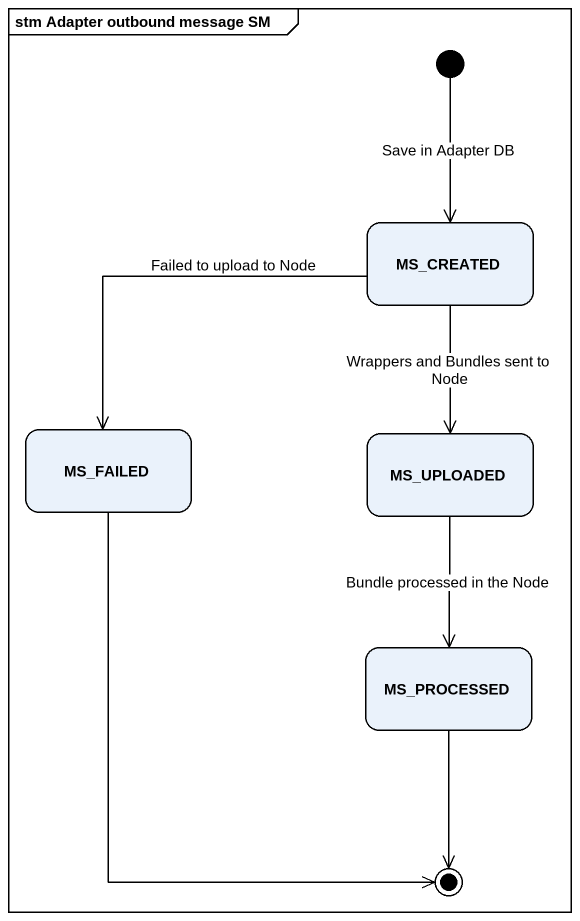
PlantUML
@startuml
mainframe stm Adapter outbound message SM
hide empty description
state MS_CREATED
state MS_FAILED
state MS_UPLOADED
state MS_PROCESSED
[*] --> MS_CREATED : Save in Adapter DB
MS_CREATED --> MS_FAILED : Failed to upload to Node
MS_CREATED --> MS_UPLOADED : Wrappers and Bundles sent to Node
MS_UPLOADED --> MS_PROCESSED : Bundle processed in the Node
MS_FAILED --> [*]
MS_PROCESSED --> [*]
@enduml
